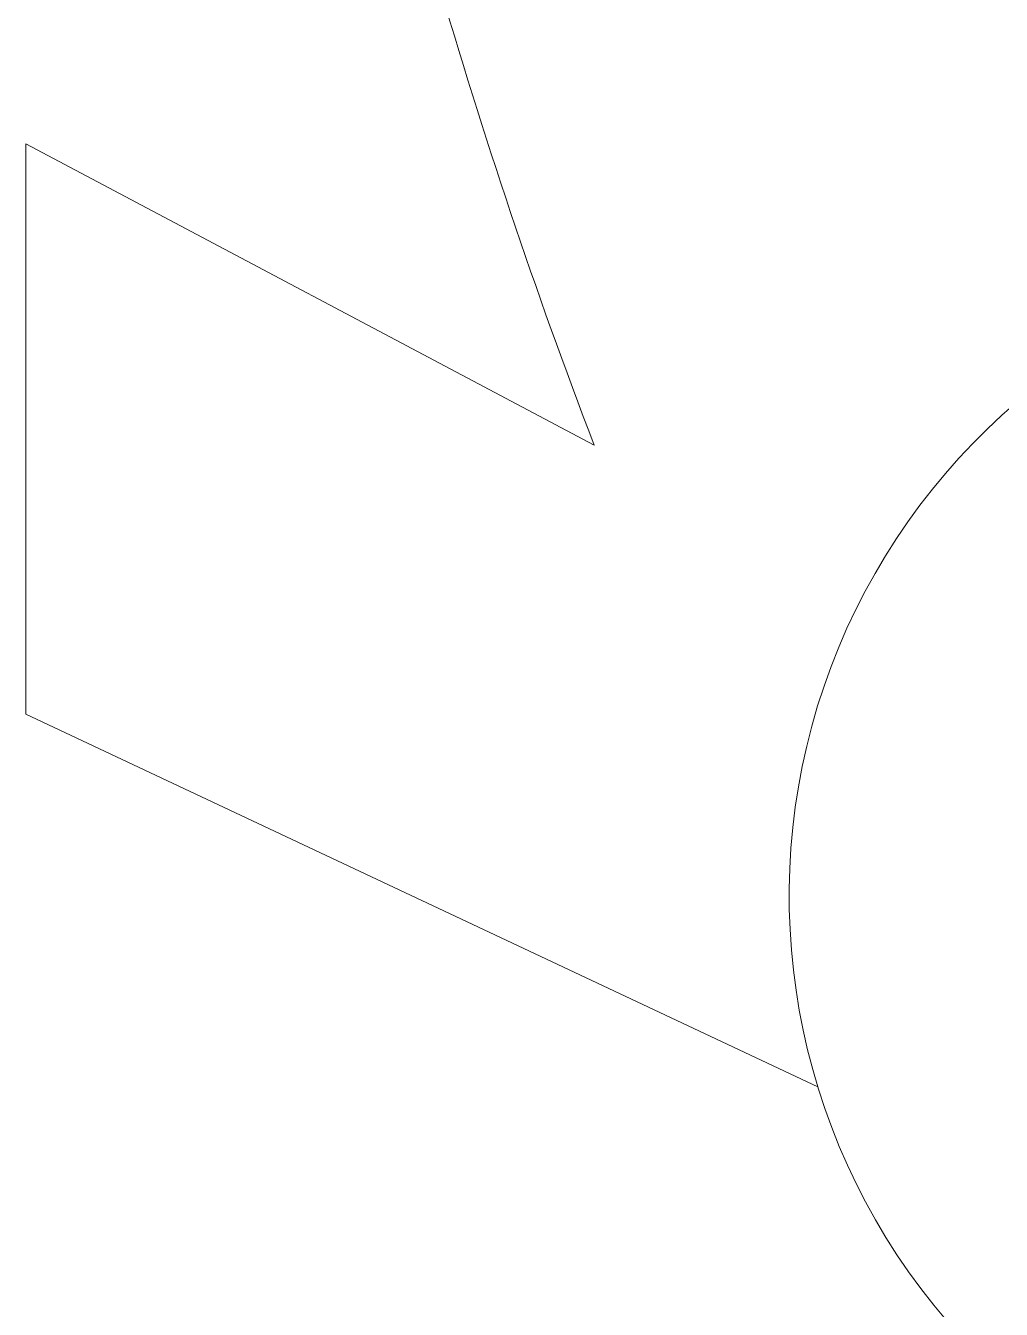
# Model space of a CAD drawing. Header units: inches. Extents: x 36 to 71.8, y 17.4 to 61.8.
# Drawn here: x 36.248 to 39.741, y 45.954 to 50.553 of the extents above; entities that cross this region are included whole.
import ezdxf

# ---------------------------------------------------------------- set-up
doc = ezdxf.new("R2010")
doc.units = ezdxf.units.IN
doc.header["$MEASUREMENT"] = 0
doc.layers.add('00_SOURCE_FROZEN', color=7, linetype='Continuous', lineweight=18)

msp = doc.modelspace()

# ---------------------------------------------------------------- linework, layer by layer
at = {"layer": '00_SOURCE_FROZEN'}
for p, q in [((36.2477, 50.1288), (36.2477, 48.0861)), ((36.2477, 48.0861), (39.0839, 46.7511))]:
    msp.add_line(p, q, dxfattribs=at)
msp.add_lwpolyline([(38.2837, 49.0494), (36.2477, 50.1288)], dxfattribs=at)
for centre, radius, start, end in [((57.9109, 56.5712), 21.0192, 191.3089, 200.96844), ((41.3118, 47.4341), 2.3302, 105.2161, 220.7715)]:
    msp.add_arc(centre, radius, start, end, dxfattribs=at)

doc.saveas('drawing.dxf')
